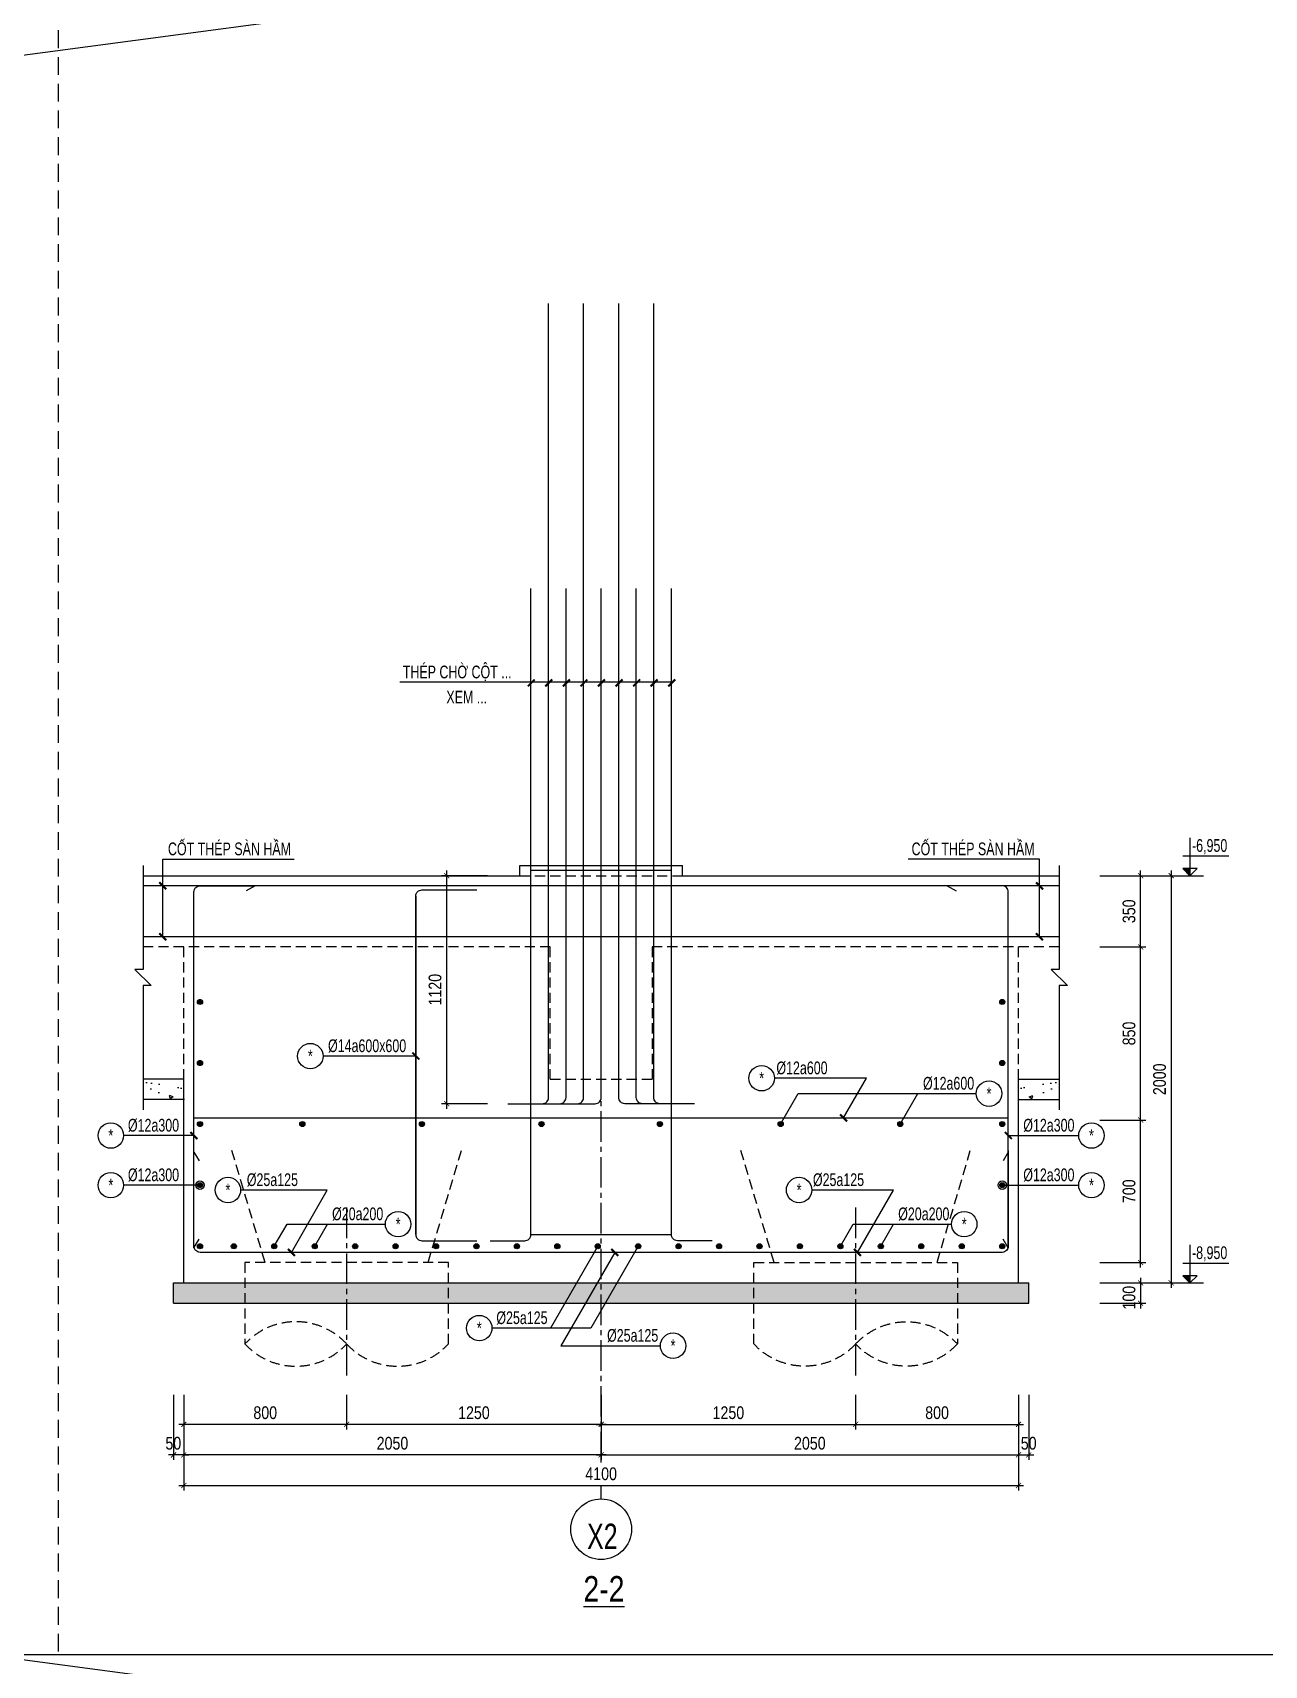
# Model space of a CAD drawing. Extents: x 71 to 2424299, y -14 to 1061502.
# Drawn here: x 1203307 to 1209357, y 486762 to 494781 of the extents above; entities that cross this region are included whole.
import ezdxf
from ezdxf.enums import TextEntityAlignment as Align

# ---------------------------------------------------------------- set-up
doc = ezdxf.new("R2010")
doc.units = 0
doc.header["$LTSCALE"] = 1000
doc.header["$MEASUREMENT"] = 0
doc.header["$PDMODE"] = 3
doc.linetypes.add('CENTER2', pattern=[1.125, 0.75, -0.125, 0.125, -0.125])
doc.linetypes.add('HIDDEN', pattern=[0.375, 0.25, -0.125])
doc.layers.get('0').update_dxf_attribs({"linetype": 'CONTINUOUS'})
doc.layers.get('Defpoints').update_dxf_attribs({"linetype": 'CONTINUOUS'})
for name, color, linetype in [('CDC.01.AXIS', 160, 'CENTER2'), ('CDC.02.DIM', 1, 'CONTINUOUS'), ('CDC.03.BORDER', 3, 'CONTINUOUS'), ('CDC.04.HIDDEN', 8, 'HIDDEN'), ('CDC.05.STEEL', 4, 'CONTINUOUS'), ('CDC.06.TEXT', 2, 'CONTINUOUS'), ('CDC.10.HATCH', 9, 'CONTINUOUS'), ('CDC.11.NOTE', 8, 'CONTINUOUS'), ('CDC.12.PILE', 7, 'CONTINUOUS'), ('CDC.14.STEELNUM', 9, 'CONTINUOUS'), ('KCS_CHI', 1, 'CONTINUOUS')]:
    doc.layers.add(name, color=color, linetype=linetype)
doc.styles.add('ARIAL', font='arial.ttf', dxfattribs={"width": 0.8})
doc.dimstyles.new('25', dxfattribs={"dimscale": 25, "dimtxt": 2.5, "dimasz": 1, "dimexe": 1, "dimexo": 0, "dimgap": 1, "dimtad": 1, "dimdec": 0, "dimdsep": 46, "dimtxsty": 'ARIAL', "dimblk": 'ARCHTICK', "dimcen": 1, "dimdle": 1, "dimclrd": 256, "dimclre": 256, "dimclrt": 2, "dimadec": 0, "dimazin": 0, "dimtfac": 0.00072, "dimtdec": 0, "dimtix": 1, "dimtmove": 2, "dimatfit": 3, "dimldrblk": 'ARCHTICK', "dimfxl": 1, "dimtolj": 1, "dimarcsym": 0})

# ---------------------------------------------------------------- blocks, each defined once
blk = doc.blocks.new('_ArchTick')
at = {"color": 0, "linetype": 'ByBlock', "const_width": 0.15}
blk.add_lwpolyline([(-0.5, -0.5), (0.5, 0.5)], dxfattribs=at)
blk = doc.blocks.new('*D1955')
at = {"layer": 'CDC.02.DIM', "lineweight": -2, "transparency": 16777216}
for p, q in [((1208549.1, 488640.5), (1208774.1, 488640.5)), ((1208749.1, 488665.5), (1208749.1, 488515.5)), ((1208549.1, 488540.5), (1208774.1, 488540.5))]:
    blk.add_line(p, q, dxfattribs=at)
at = {"layer": 'Defpoints', "color": 0, "transparency": 16777216}
for p in [(1208549.1, 488640.5), (1208549.1, 488540.5), (1208749.1, 488540.5)]:
    blk.add_point(p, dxfattribs=at)
at = {"layer": 'CDC.02.DIM', "lineweight": -2, "transparency": 16777216, "xscale": 25, "yscale": 25, "zscale": 25}
for p, rotation in [((1208749.1, 488640.5), 90), ((1208749.1, 488540.5), 270)]:
    blk.add_blockref('_ArchTick', p, dxfattribs=dict(at, rotation=rotation))
at = {"layer": 'CDC.02.DIM', "color": 2, "transparency": 16777216, "insert": (1208692.2, 488567.8), "char_height": 62.5, "attachment_point": 5, "rotation": 90, "style": 'ARIAL'}
blk.add_mtext('\\A1;100', dxfattribs=at)
blk = doc.blocks.new('*D1956')
at = {"layer": 'CDC.02.DIM', "lineweight": -2, "transparency": 16777216}
for p, q in [((1208549.1, 489440.5), (1208774.1, 489440.5)), ((1208749.1, 488715.5), (1208749.1, 489465.5)), ((1208549.1, 488740.5), (1208774.1, 488740.5))]:
    blk.add_line(p, q, dxfattribs=at)
at = {"layer": 'Defpoints', "color": 0, "transparency": 16777216}
for p in [(1208549.1, 489440.5), (1208749.1, 489440.5), (1208549.1, 488740.5)]:
    blk.add_point(p, dxfattribs=at)
at = {"layer": 'CDC.02.DIM', "lineweight": -2, "transparency": 16777216, "xscale": 25, "yscale": 25, "zscale": 25}
for p, rotation in [((1208749.1, 489440.5), 90), ((1208749.1, 488740.5), 270)]:
    blk.add_blockref('_ArchTick', p, dxfattribs=dict(at, rotation=rotation))
at = {"layer": 'CDC.02.DIM', "color": 2, "transparency": 16777216, "insert": (1208692.2, 489090.5), "char_height": 62.5, "attachment_point": 5, "rotation": 90, "style": 'ARIAL'}
blk.add_mtext('\\A1;700', dxfattribs=at)
blk = doc.blocks.new('*D1957')
at = {"layer": 'CDC.02.DIM', "lineweight": -2, "transparency": 16777216}
for p, q in [((1208549.1, 490290.5), (1208774.1, 490290.5)), ((1208749.1, 489415.5), (1208749.1, 490315.5)), ((1208549.1, 489440.5), (1208774.1, 489440.5))]:
    blk.add_line(p, q, dxfattribs=at)
at = {"layer": 'Defpoints', "color": 0, "transparency": 16777216}
for p in [(1208549.1, 490290.5), (1208749.1, 490290.5), (1208549.1, 489440.5)]:
    blk.add_point(p, dxfattribs=at)
at = {"layer": 'CDC.02.DIM', "lineweight": -2, "transparency": 16777216, "xscale": 25, "yscale": 25, "zscale": 25}
for p, rotation in [((1208749.1, 490290.5), 90), ((1208749.1, 489440.5), 270)]:
    blk.add_blockref('_ArchTick', p, dxfattribs=dict(at, rotation=rotation))
at = {"layer": 'CDC.02.DIM', "color": 2, "transparency": 16777216, "insert": (1208692.2, 489865.5), "char_height": 62.5, "attachment_point": 5, "rotation": 90, "style": 'ARIAL'}
blk.add_mtext('\\A1;850', dxfattribs=at)
blk = doc.blocks.new('*D1958')
at = {"layer": 'CDC.02.DIM', "lineweight": -2, "transparency": 16777216}
for p, q in [((1208549.1, 490640.5), (1208774.1, 490640.5)), ((1208749.1, 490265.5), (1208749.1, 490665.5)), ((1208549.1, 490290.5), (1208774.1, 490290.5))]:
    blk.add_line(p, q, dxfattribs=at)
at = {"layer": 'Defpoints', "color": 0, "transparency": 16777216}
for p in [(1208549.1, 490640.5), (1208749.1, 490640.5), (1208549.1, 490290.5)]:
    blk.add_point(p, dxfattribs=at)
at = {"layer": 'CDC.02.DIM', "lineweight": -2, "transparency": 16777216, "xscale": 25, "yscale": 25, "zscale": 25}
for p, rotation in [((1208749.1, 490640.5), 90), ((1208749.1, 490290.5), 270)]:
    blk.add_blockref('_ArchTick', p, dxfattribs=dict(at, rotation=rotation))
at = {"layer": 'CDC.02.DIM', "color": 2, "transparency": 16777216, "insert": (1208692.2, 490465.5), "char_height": 62.5, "attachment_point": 5, "rotation": 90, "style": 'ARIAL'}
blk.add_mtext('\\A1;350', dxfattribs=at)
blk = doc.blocks.new('*D1959')
at = {"layer": 'CDC.02.DIM', "lineweight": -2, "transparency": 16777216}
for p, q in [((1208549.1, 490640.5), (1208924.1, 490640.5)), ((1208899.1, 490665.5), (1208899.1, 488615.5)), ((1208549.1, 488640.5), (1208924.1, 488640.5))]:
    blk.add_line(p, q, dxfattribs=at)
at = {"layer": 'Defpoints', "color": 0, "transparency": 16777216}
for p in [(1208549.1, 490640.5), (1208549.1, 488640.5), (1208899.1, 488640.5)]:
    blk.add_point(p, dxfattribs=at)
at = {"layer": 'CDC.02.DIM', "lineweight": -2, "transparency": 16777216, "xscale": 25, "yscale": 25, "zscale": 25}
for p, rotation in [((1208899.1, 490640.5), 90), ((1208899.1, 488640.5), 270)]:
    blk.add_blockref('_ArchTick', p, dxfattribs=dict(at, rotation=rotation))
at = {"layer": 'CDC.02.DIM', "color": 2, "transparency": 16777216, "insert": (1208842.2, 489640.5), "char_height": 62.5, "attachment_point": 5, "rotation": 90, "style": 'ARIAL'}
blk.add_mtext('\\A1;2000', dxfattribs=at)
blk = doc.blocks.new('*D1930')
at = {"layer": 'CDC.02.DIM', "lineweight": -2, "transparency": 16777216}
for p, q in [((1204049.1, 488090.5), (1204049.1, 487770.7)), ((1206099.1, 488090.5), (1206099.1, 487770.7)), ((1206124.1, 487795.7), (1204024.1, 487795.7))]:
    blk.add_line(p, q, dxfattribs=at)
at = {"layer": 'Defpoints', "color": 0, "transparency": 16777216}
for p in [(1204049.1, 488090.5), (1206099.1, 488090.5), (1204049.1, 487795.7)]:
    blk.add_point(p, dxfattribs=at)
at = {"layer": 'CDC.02.DIM', "lineweight": -2, "transparency": 16777216, "xscale": 25, "yscale": 25, "zscale": 25, "rotation": 180}
blk.add_blockref('_ArchTick', (1204049.1, 487795.7), dxfattribs=at)
at = {"layer": 'CDC.02.DIM', "lineweight": -2, "transparency": 16777216, "xscale": 25, "yscale": 25, "zscale": 25}
blk.add_blockref('_ArchTick', (1206099.1, 487795.7), dxfattribs=at)
at = {"layer": 'CDC.02.DIM', "color": 2, "transparency": 16777216, "insert": (1205074.1, 487852.6), "char_height": 62.5, "attachment_point": 5, "style": 'ARIAL'}
blk.add_mtext('\\A1;2050', dxfattribs=at)
blk = doc.blocks.new('*D1931')
at = {"layer": 'CDC.02.DIM', "lineweight": -2, "transparency": 16777216}
for p, q in [((1206099.1, 488090.5), (1206099.1, 487770.7)), ((1208149.1, 488090.5), (1208149.1, 487770.7)), ((1206074.1, 487795.7), (1208174.1, 487795.7))]:
    blk.add_line(p, q, dxfattribs=at)
at = {"layer": 'Defpoints', "color": 0, "transparency": 16777216}
for p in [(1206099.1, 488090.5), (1208149.1, 488090.5), (1208149.1, 487795.7)]:
    blk.add_point(p, dxfattribs=at)
at = {"layer": 'CDC.02.DIM', "lineweight": -2, "transparency": 16777216, "xscale": 25, "yscale": 25, "zscale": 25, "rotation": 180}
blk.add_blockref('_ArchTick', (1206099.1, 487795.7), dxfattribs=at)
at = {"layer": 'CDC.02.DIM', "lineweight": -2, "transparency": 16777216, "xscale": 25, "yscale": 25, "zscale": 25}
blk.add_blockref('_ArchTick', (1208149.1, 487795.7), dxfattribs=at)
at = {"layer": 'CDC.02.DIM', "color": 2, "transparency": 16777216, "insert": (1207124.1, 487852.6), "char_height": 62.5, "attachment_point": 5, "style": 'ARIAL'}
blk.add_mtext('\\A1;2050', dxfattribs=at)
blk = doc.blocks.new('*D1932')
at = {"layer": 'CDC.02.DIM', "lineweight": -2, "transparency": 16777216}
for p, q in [((1204049.1, 488090.5), (1204049.1, 487620.7)), ((1208149.1, 488090.5), (1208149.1, 487620.7)), ((1204024.1, 487645.7), (1208174.1, 487645.7))]:
    blk.add_line(p, q, dxfattribs=at)
at = {"layer": 'Defpoints', "color": 0, "transparency": 16777216}
for p in [(1204049.1, 488090.5), (1208149.1, 488090.5), (1208149.1, 487645.7)]:
    blk.add_point(p, dxfattribs=at)
at = {"layer": 'CDC.02.DIM', "lineweight": -2, "transparency": 16777216, "xscale": 25, "yscale": 25, "zscale": 25, "rotation": 180}
blk.add_blockref('_ArchTick', (1204049.1, 487645.7), dxfattribs=at)
at = {"layer": 'CDC.02.DIM', "lineweight": -2, "transparency": 16777216, "xscale": 25, "yscale": 25, "zscale": 25}
blk.add_blockref('_ArchTick', (1208149.1, 487645.7), dxfattribs=at)
at = {"layer": 'CDC.02.DIM', "color": 2, "transparency": 16777216, "insert": (1206099.1, 487702.6), "char_height": 62.5, "attachment_point": 5, "style": 'ARIAL'}
blk.add_mtext('\\A1;4100', dxfattribs=at)
blk = doc.blocks.new('*D1933')
at = {"layer": 'CDC.02.DIM', "lineweight": -2, "transparency": 16777216}
for p, q in [((1204849.1, 488090.5), (1204849.1, 487920.7)), ((1206099.1, 488090.5), (1206099.1, 487920.7)), ((1206124.1, 487945.7), (1204824.1, 487945.7))]:
    blk.add_line(p, q, dxfattribs=at)
at = {"layer": 'Defpoints', "color": 0, "transparency": 16777216}
for p in [(1204849.1, 488090.5), (1206099.1, 488090.5), (1204849.1, 487945.7)]:
    blk.add_point(p, dxfattribs=at)
at = {"layer": 'CDC.02.DIM', "lineweight": -2, "transparency": 16777216, "xscale": 25, "yscale": 25, "zscale": 25, "rotation": 180}
blk.add_blockref('_ArchTick', (1204849.1, 487945.7), dxfattribs=at)
at = {"layer": 'CDC.02.DIM', "lineweight": -2, "transparency": 16777216, "xscale": 25, "yscale": 25, "zscale": 25}
blk.add_blockref('_ArchTick', (1206099.1, 487945.7), dxfattribs=at)
at = {"layer": 'CDC.02.DIM', "color": 2, "transparency": 16777216, "insert": (1205474.1, 488002.6), "char_height": 62.5, "attachment_point": 5, "style": 'ARIAL'}
blk.add_mtext('\\A1;1250', dxfattribs=at)
blk = doc.blocks.new('*D1934')
at = {"layer": 'CDC.02.DIM', "lineweight": -2, "transparency": 16777216}
for p, q in [((1203999.1, 488090.5), (1203999.1, 487770.7)), ((1204049.1, 488090.5), (1204049.1, 487770.7)), ((1203999.1, 487795.7), (1203974.1, 487795.7)), ((1204049.1, 487795.7), (1203999.1, 487795.7)), ((1204049.1, 487795.7), (1204074.1, 487795.7))]:
    blk.add_line(p, q, dxfattribs=at)
at = {"layer": 'Defpoints', "color": 0, "transparency": 16777216}
for p in [(1203999.1, 488090.5), (1204049.1, 488090.5), (1203999.1, 487795.7)]:
    blk.add_point(p, dxfattribs=at)
at = {"layer": 'CDC.02.DIM', "lineweight": -2, "transparency": 16777216, "xscale": 25, "yscale": 25, "zscale": 25}
blk.add_blockref('_ArchTick', (1203999.1, 487795.7), dxfattribs=at)
at = {"layer": 'CDC.02.DIM', "lineweight": -2, "transparency": 16777216, "xscale": 25, "yscale": 25, "zscale": 25, "rotation": 180}
blk.add_blockref('_ArchTick', (1204049.1, 487795.7), dxfattribs=at)
at = {"layer": 'CDC.02.DIM', "color": 2, "transparency": 16777216, "insert": (1203997.6, 487852.6), "char_height": 62.5, "attachment_point": 5, "style": 'ARIAL'}
blk.add_mtext('\\A1;50', dxfattribs=at)
blk = doc.blocks.new('*D1935')
at = {"layer": 'CDC.02.DIM', "lineweight": -2, "transparency": 16777216}
for p, q in [((1206099.1, 488090.5), (1206099.1, 487920.7)), ((1207349.1, 488090.5), (1207349.1, 487920.7)), ((1206074.1, 487945.7), (1207374.1, 487945.7))]:
    blk.add_line(p, q, dxfattribs=at)
at = {"layer": 'Defpoints', "color": 0, "transparency": 16777216}
for p in [(1206099.1, 488090.5), (1207349.1, 488090.5), (1207349.1, 487945.7)]:
    blk.add_point(p, dxfattribs=at)
at = {"layer": 'CDC.02.DIM', "lineweight": -2, "transparency": 16777216, "xscale": 25, "yscale": 25, "zscale": 25, "rotation": 180}
blk.add_blockref('_ArchTick', (1206099.1, 487945.7), dxfattribs=at)
at = {"layer": 'CDC.02.DIM', "lineweight": -2, "transparency": 16777216, "xscale": 25, "yscale": 25, "zscale": 25}
blk.add_blockref('_ArchTick', (1207349.1, 487945.7), dxfattribs=at)
at = {"layer": 'CDC.02.DIM', "color": 2, "transparency": 16777216, "insert": (1206724.1, 488002.6), "char_height": 62.5, "attachment_point": 5, "style": 'ARIAL'}
blk.add_mtext('\\A1;1250', dxfattribs=at)
blk = doc.blocks.new('*D1936')
at = {"layer": 'CDC.02.DIM', "lineweight": -2, "transparency": 16777216}
for p, q in [((1208149.1, 488090.5), (1208149.1, 487770.7)), ((1208199.1, 488090.5), (1208199.1, 487770.7)), ((1208124.1, 487795.7), (1208224.1, 487795.7))]:
    blk.add_line(p, q, dxfattribs=at)
at = {"layer": 'Defpoints', "color": 0, "transparency": 16777216}
for p in [(1208149.1, 488090.5), (1208199.1, 488090.5), (1208199.1, 487795.7)]:
    blk.add_point(p, dxfattribs=at)
at = {"layer": 'CDC.02.DIM', "lineweight": -2, "transparency": 16777216, "xscale": 25, "yscale": 25, "zscale": 25, "rotation": 180}
blk.add_blockref('_ArchTick', (1208149.1, 487795.7), dxfattribs=at)
at = {"layer": 'CDC.02.DIM', "lineweight": -2, "transparency": 16777216, "xscale": 25, "yscale": 25, "zscale": 25}
blk.add_blockref('_ArchTick', (1208199.1, 487795.7), dxfattribs=at)
at = {"layer": 'CDC.02.DIM', "color": 2, "transparency": 16777216, "insert": (1208199.1, 487852.6), "char_height": 62.5, "attachment_point": 5, "style": 'ARIAL'}
blk.add_mtext('\\A1;50', dxfattribs=at)
blk = doc.blocks.new('C1000K')
at = {"layer": 'CDC.01.AXIS', "ltscale": 0.2}
blk.add_line((0, 370.1), (0, -474.3), dxfattribs=at)
at = {"layer": 'CDC.04.HIDDEN', "ltscale": 0.2}
for p, q in [((-400, 100), (-563.4, 650)), ((400, 100), (563.4, 650))]:
    blk.add_line(p, q, dxfattribs=at)
blk.add_lwpolyline([(500, -300), (500, 100), (-500, 100), (-500, -300)], dxfattribs=at)
blk.add_lwpolyline([(500, -300, -0.436764), (0, -300, 0.436764), (-500, -300, 0.436764), (0, -300, 0.36397)], format="xyb", dxfattribs=at)
blk = doc.blocks.new('*D1699')
at = {"layer": 'CDC.02.DIM', "lineweight": -2, "transparency": 16777216}
for p, q in [((1205540.3, 490640.5), (1205315.3, 490640.5)), ((1205340.3, 489495.5), (1205340.3, 490665.5)), ((1205540.3, 489520.5), (1205315.3, 489520.5))]:
    blk.add_line(p, q, dxfattribs=at)
at = {"layer": 'Defpoints', "color": 0, "transparency": 16777216}
for p in [(1205340.3, 490640.5), (1205540.3, 490640.5), (1205540.3, 489520.5)]:
    blk.add_point(p, dxfattribs=at)
at = {"layer": 'CDC.02.DIM', "lineweight": -2, "transparency": 16777216, "xscale": 25, "yscale": 25, "zscale": 25}
for p, rotation in [((1205340.3, 490640.5), 90), ((1205340.3, 489520.5), 270)]:
    blk.add_blockref('_ArchTick', p, dxfattribs=dict(at, rotation=rotation))
at = {"layer": 'CDC.02.DIM', "color": 2, "transparency": 16777216, "insert": (1205283.4, 490080.5), "char_height": 62.5, "attachment_point": 5, "rotation": 90, "style": 'ARIAL'}
blk.add_mtext('\\A1;1120', dxfattribs=at)
blk = doc.blocks.new('*D1773')
at = {"layer": 'CDC.02.DIM', "lineweight": -2, "transparency": 16777216}
for p, q in [((1207349.1, 488090.5), (1207349.1, 487920.7)), ((1208149.1, 488090.5), (1208149.1, 487920.7)), ((1207324.1, 487945.7), (1208174.1, 487945.7))]:
    blk.add_line(p, q, dxfattribs=at)
at = {"layer": 'Defpoints', "color": 0, "transparency": 16777216}
for p in [(1207349.1, 488090.5), (1208149.1, 488090.5), (1208149.1, 487945.7)]:
    blk.add_point(p, dxfattribs=at)
at = {"layer": 'CDC.02.DIM', "lineweight": -2, "transparency": 16777216, "xscale": 25, "yscale": 25, "zscale": 25, "rotation": 180}
blk.add_blockref('_ArchTick', (1207349.1, 487945.7), dxfattribs=at)
at = {"layer": 'CDC.02.DIM', "lineweight": -2, "transparency": 16777216, "xscale": 25, "yscale": 25, "zscale": 25}
blk.add_blockref('_ArchTick', (1208149.1, 487945.7), dxfattribs=at)
at = {"layer": 'CDC.02.DIM', "color": 2, "transparency": 16777216, "insert": (1207749.1, 488002.6), "char_height": 62.5, "attachment_point": 5, "style": 'ARIAL'}
blk.add_mtext('\\A1;800', dxfattribs=at)
blk = doc.blocks.new('*D1774')
at = {"layer": 'CDC.02.DIM', "lineweight": -2, "transparency": 16777216}
for p, q in [((1204049.1, 488090.5), (1204049.1, 487920.7)), ((1204849.1, 488090.5), (1204849.1, 487920.7)), ((1204874.1, 487945.7), (1204024.1, 487945.7))]:
    blk.add_line(p, q, dxfattribs=at)
at = {"layer": 'Defpoints', "color": 0, "transparency": 16777216}
for p in [(1204049.1, 488090.5), (1204849.1, 488090.5), (1204049.1, 487945.7)]:
    blk.add_point(p, dxfattribs=at)
at = {"layer": 'CDC.02.DIM', "lineweight": -2, "transparency": 16777216, "xscale": 25, "yscale": 25, "zscale": 25, "rotation": 180}
blk.add_blockref('_ArchTick', (1204049.1, 487945.7), dxfattribs=at)
at = {"layer": 'CDC.02.DIM', "lineweight": -2, "transparency": 16777216, "xscale": 25, "yscale": 25, "zscale": 25}
blk.add_blockref('_ArchTick', (1204849.1, 487945.7), dxfattribs=at)
at = {"layer": 'CDC.02.DIM', "color": 2, "transparency": 16777216, "insert": (1204449.1, 488002.6), "char_height": 62.5, "attachment_point": 5, "style": 'ARIAL'}
blk.add_mtext('\\A1;800', dxfattribs=at)
blk = doc.blocks.new('34')
at = {"color": 4, "elevation": 0}
blk.add_lwpolyline([(1087304.3, 521742.8), (1107165, 521742.8), (1107165, 536023), (1087304.3, 536023)], close=True, dxfattribs=at)

msp = doc.modelspace()

# ---------------------------------------------------------------- hatches: boundary and pattern name
at = {"layer": 'CDC.10.HATCH'}
h = msp.add_hatch(dxfattribs=at)
h.set_pattern_fill('AR-CONC', color=256, scale=25, style=0)
h.set_pattern_definition([(130, (2365572.55, -21115.67), (-179.315046, -15.688034), [18.75, -206.25]), (185, (2365572.55, -21115.67), (34.687833, 188.048033), [15, -165]), (79.5486, (2365557.61, -21116.98), (-144.627345, 172.359886), [15.935047, -175.285528]), (133.8158, (2365572.55, -21065.67), (-266.810262, -41.379754), [28.125, -309.375]), (83.3644, (2365550.32, -21069.12), (-233.665676, 243.52947), [23.90257, -262.92825]), (188.8158, (2365572.55, -21065.67), (-233.665486, 243.52965), [22.5, -247.5]), (159, (2365547.55, -21078.17), (-149.226763, -100.654723), [18.75, -206.25]), (214, (2365547.55, -21078.17), (-60.828833, 181.28751), [15, -165]), (108.5486, (2365535.12, -21086.56), (-210.055657, 80.632624), [15.935047, -175.285528]), (142.5, (2365572.55, -21115.67), (-3.0399638, 83.2234635), [0, -163, 0, -167.5, 0, -165.625]), (172.5, (2365572.55, -21115.67), (-65.7673844, 98.602928), [0, -95.5, 0, -159.25, 0, -63.125]), (212.5, (2365628.3, -21115.67), (-133.455609, -5.638718), [0, -62.5, 0, -195, 0, -258.75]), (222.5, (2365653.3, -21115.67), (-145.796542, 25.026246), [0, -81.25, 0, -129.5, 0, -183.75])])
h.paths.add_polyline_path([(1203849.08, 489640.53), (1204049.08, 489640.53), (1204049.08, 489540.53), (1203849.08, 489540.53)])
h = msp.add_hatch(dxfattribs=at)
h.set_pattern_fill('AR-CONC', color=256, scale=25, style=0)
h.set_pattern_definition([(50, (46625.61, -21115.67), (179.315046, -15.688034), [18.75, -206.25]), (355, (46625.61, -21115.67), (-34.687833, 188.048033), [15, -165]), (100.4514, (46640.56, -21116.98), (144.627345, 172.359886), [15.935047, -175.285528]), (46.1842, (46625.61, -21065.67), (266.810262, -41.379754), [28.125, -309.375]), (96.6356, (46647.85, -21069.12), (233.665676, 243.52947), [23.90257, -262.92825]), (351.1842, (46625.61, -21065.67), (233.665486, 243.52965), [22.5, -247.5]), (21, (46650.61, -21078.17), (149.226763, -100.654723), [18.75, -206.25]), (326, (46650.61, -21078.17), (60.828833, 181.28751), [15, -165]), (71.4514, (46663.05, -21086.56), (210.055657, 80.632624), [15.935047, -175.285528]), (37.5, (46625.614, -21115.67), (3.0399638, 83.2234635), [0, -163, 0, -167.5, 0, -165.625]), (7.5, (46625.61, -21115.67), (65.7673844, 98.602928), [0, -95.5, 0, -159.25, 0, -63.125]), (327.5, (46569.864, -21115.67), (133.455609, -5.638718), [0, -62.5, 0, -195, 0, -258.75]), (317.5, (46544.86, -21115.67), (145.796542, 25.026246), [0, -81.25, 0, -129.5, 0, -183.75])])
h.paths.add_polyline_path([(1208349.08, 489640.53), (1208149.08, 489640.53), (1208149.08, 489540.53), (1208349.08, 489540.53)])
h = msp.add_hatch(dxfattribs=at)
h.set_pattern_fill('AR-CONC', color=256, scale=25, style=0)
h.set_pattern_definition([(50, (93638.86, -7597.48), (179.315046, -15.688034), [18.75, -206.25]), (355, (93638.86, -7597.48), (-34.687833, 188.048033), [15, -165]), (100.4514, (93653.8, -7598.8), (144.627345, 172.359886), [15.935047, -175.285528]), (46.1842, (93638.86, -7547.48), (266.810262, -41.379754), [28.125, -309.375]), (96.6356, (93661.1, -7550.93), (233.665676, 243.52947), [23.90257, -262.92825]), (351.1842, (93638.86, -7547.48), (233.665486, 243.52965), [22.5, -247.5]), (21, (93663.86, -7559.98), (149.226763, -100.654723), [18.75, -206.25]), (326, (93663.86, -7559.98), (60.828833, 181.28751), [15, -165]), (71.4514, (93676.3, -7568.37), (210.055657, 80.632624), [15.935047, -175.285528]), (37.5, (93638.86, -7597.485), (3.0399638, 83.2234635), [0, -163, 0, -167.5, 0, -165.625]), (7.5, (93638.86, -7597.485), (65.7673844, 98.602928), [0, -95.5, 0, -159.25, 0, -63.125]), (327.5, (93583.11, -7597.485), (133.455609, -5.638718), [0, -62.5, 0, -195, 0, -258.75]), (317.5, (93558.11, -7597.48), (145.796542, 25.026246), [0, -81.25, 0, -129.5, 0, -183.75])])
h.paths.add_polyline_path([(1204349.08, 488640.53), (1203999.08, 488640.53), (1203999.08, 488540.53), (1204349.08, 488540.53)])
h.paths.add_polyline_path([(1204849.08, 488640.53), (1204349.08, 488640.53), (1204349.08, 488540.53), (1204849.08, 488540.53)])
h.paths.add_polyline_path([(1205349.08, 488640.53), (1204849.08, 488640.53), (1204849.08, 488540.53), (1205349.08, 488540.53)])
h.paths.add_polyline_path([(1205978.54, 488640.53), (1205349.08, 488640.53), (1205349.08, 488540.53), (1205920.81, 488540.53)])
h.paths.add_polyline_path([(1206079.19, 488640.53), (1205978.54, 488640.53), (1205920.81, 488540.53), (1206021.46, 488540.53)])
h.paths.add_polyline_path([(1206177.17, 488640.53), (1206079.19, 488640.53), (1206021.46, 488540.53), (1206119.43, 488540.53)])
h.paths.add_polyline_path([(1206849.08, 488640.53), (1206177.17, 488640.53), (1206119.43, 488540.53), (1206849.08, 488540.53)])
h.paths.add_polyline_path([(1207349.08, 488640.53), (1206849.08, 488640.53), (1206849.08, 488540.53), (1207349.08, 488540.53)])
h.paths.add_polyline_path([(1207849.08, 488640.53), (1207349.08, 488640.53), (1207349.08, 488540.53), (1207849.08, 488540.53)])
h.paths.add_polyline_path([(1208199.08, 488640.53), (1207849.08, 488640.53), (1207849.08, 488540.53), (1208199.08, 488540.53)])
at = {"layer": 'CDC.11.NOTE'}
for points in [[(1208991.25, 490675.53), (1208956.25, 490675.53), (1208991.25, 490640.53)], [(1208991.25, 488675.53), (1208956.25, 488675.53), (1208991.25, 488640.53)]]:
    msp.add_hatch(color=256, dxfattribs=at).paths.add_polyline_path(points)

# ---------------------------------------------------------------- linework, layer by layer
at = {"layer": 'CDC.01.AXIS', "ltscale": 0.2}
msp.add_line((1206099.08, 487758.49), (1206099.08, 491294.92), dxfattribs=at)
at = {"layer": 'CDC.03.BORDER'}
for p, q in [((1205699.08, 490690.53), (1206499.08, 490690.53)), ((1205699.08, 490640.53), (1205699.08, 490690.53)), ((1206499.08, 490640.53), (1206499.08, 490690.53)), ((1203849.08, 490640.53), (1205699.08, 490640.53)), ((1206499.08, 490640.53), (1208349.08, 490640.53)), ((1204049.08, 489640.53), (1203849.08, 489640.53)), ((1204049.08, 488640.53), (1204049.08, 489640.53)), ((1208149.08, 488640.53), (1208149.08, 489640.53)), ((1208149.08, 489640.53), (1208349.08, 489640.53))]:
    msp.add_line(p, q, dxfattribs=at)
at = {"layer": 'CDC.04.HIDDEN', "ltscale": 0.35}
msp.add_line((1203431.87, 501092.5), (1203431.87, 486817.5), dxfattribs=at)
at = {"layer": 'CDC.04.HIDDEN', "ltscale": 0.2}
for p, q in [((1205699.08, 490640.53), (1206499.08, 490640.53)), ((1205849.08, 490290.53), (1203849.08, 490290.53)), ((1204049.08, 489640.53), (1204049.08, 490290.53)), ((1205849.08, 489640.53), (1205849.08, 490290.53)), ((1208349.08, 490290.53), (1206349.08, 490290.53)), ((1206349.08, 490290.53), (1206349.08, 489640.53)), ((1208149.08, 489640.53), (1208149.08, 490290.53)), ((1205849.08, 489640.53), (1206349.08, 489640.53))]:
    msp.add_line(p, q, dxfattribs=at)
at = {"layer": 'CDC.05.STEEL', "ltscale": 0.3}
for p, q in [((1206444.08, 490665.53), (1205754.08, 490665.53)), ((1208349.08, 490590.53), (1203849.08, 490590.53)), ((1204399.08, 490590.53), (1204355.78, 490565.53)), ((1207799.08, 490590.53), (1207842.38, 490565.53)), ((1208349.08, 490340.53), (1203849.08, 490340.53)), ((1204099.08, 489450.54), (1208099.08, 489450.54)), ((1204099.08, 489282.53), (1204124.08, 489239.23)), ((1208099.08, 489282.53), (1208074.08, 489239.23)), ((1204099.08, 488812.53), (1204124.08, 488855.83)), ((1205754.08, 488877.53), (1206444.08, 488877.53)), ((1208099.08, 488812.53), (1208074.08, 488855.83))]:
    msp.add_line(p, q, dxfattribs=at)
for points in [[(1205640.33, 489520.53), (1205810.33, 489520.53, 0.4142136), (1205840.33, 489550.53), (1205840.33, 493450.53)], [(1205812.83, 489520.53), (1205982.83, 489520.53, 0.4142136), (1206012.83, 489550.53), (1206012.83, 493450.53)], [(1206385.33, 489520.53), (1206215.33, 489520.53, -0.4142136), (1206185.33, 489550.53), (1206185.33, 493450.53)], [(1206557.83, 489520.53), (1206387.83, 489520.53, -0.4142136), (1206357.83, 489550.53), (1206357.83, 493450.53)], [(1205554.08, 488847.53), (1205724.08, 488847.53, 0.4142136), (1205754.08, 488877.53), (1205754.08, 492050.53)], [(1205726.58, 489520.53), (1205896.58, 489520.53, 0.4142136), (1205926.58, 489550.53), (1205926.58, 492050.53)], [(1205899.08, 489520.53), (1206069.08, 489520.53, 0.4142136), (1206099.08, 489550.53), (1206099.08, 492050.53)], [(1206471.58, 489520.53), (1206301.58, 489520.53, -0.4142136), (1206271.58, 489550.53), (1206271.58, 492050.53)], [(1206644.08, 488847.53), (1206474.08, 488847.53, -0.4142136), (1206444.08, 488877.53), (1206444.08, 492050.53)], [(1204099.08, 488812.53), (1204099.08, 490560.53, -0.4142136), (1204129.08, 490590.53), (1204399.08, 490590.53)], [(1205188.97, 488877.53), (1205188.97, 490540.53, -0.4142136), (1205218.97, 490570.53), (1205488.97, 490570.53)], [(1205188.97, 490540.53), (1205188.97, 488877.53, 0.4142136), (1205218.97, 488847.53), (1205488.97, 488847.53)], [(1208099.08, 488812.53), (1208099.08, 490560.53, 0.4142136), (1208069.08, 490590.53), (1207799.08, 490590.53)], [(1208099.08, 489290.53), (1208099.08, 488820.53, -0.4142136), (1208069.08, 488790.53), (1204129.08, 488790.53, -0.4142136), (1204099.08, 488820.53), (1204099.08, 489290.53)]]:
    msp.add_lwpolyline(points, format="xyb", dxfattribs=at)
at = {"layer": 'CDC.05.STEEL', "const_width": 12.3}
for points in [[(1204128.68, 490026.69, 1), (1204128.68, 490014.38, 1)], [(1208069.49, 490026.69, -1), (1208069.49, 490014.38, -1)], [(1204128.68, 489726.69, 1), (1204128.68, 489714.38, 1)], [(1208069.49, 489726.69, -1), (1208069.49, 489714.38, -1)], [(1204128.68, 489426.69, 1), (1204128.68, 489414.38, 1)], [(1204631.39, 489426.69, 1), (1204631.39, 489414.38, 1)], [(1205218.76, 489426.69, 1), (1205218.76, 489414.38, 1)], [(1205806.13, 489426.69, 1), (1205806.13, 489414.38, 1)], [(1206388.08, 489426.69, 1), (1206388.08, 489414.38, 1)], [(1206980.86, 489426.69, 1), (1206980.86, 489414.38, 1)], [(1207568.23, 489426.69, 1), (1207568.23, 489414.38, 1)], [(1208069.49, 489426.69, -1), (1208069.49, 489414.38, -1)], [(1204128.68, 489126.69, 1), (1204128.68, 489114.38, 1)], [(1208069.49, 489126.69, -1), (1208069.49, 489114.38, -1)], [(1204128.68, 488826.69, 1), (1204128.68, 488814.38, 1)], [(1204294.88, 488826.69, 1), (1204294.88, 488814.38, 1)], [(1204493.5, 488826.69, 1), (1204493.5, 488814.38, 1)], [(1204692.12, 488826.69, 1), (1204692.12, 488814.38, 1)], [(1204890.75, 488826.69, 1), (1204890.75, 488814.38, 1)], [(1205089.37, 488826.69, 1), (1205089.37, 488814.38, 1)], [(1205287.99, 488826.69, 1), (1205287.99, 488814.38, 1)], [(1205486.61, 488826.69, 1), (1205486.61, 488814.38, 1)], [(1205685.23, 488826.69, 1), (1205685.23, 488814.38, 1)], [(1205883.85, 488826.69, 1), (1205883.85, 488814.38, 1)], [(1206082.47, 488826.69, 1), (1206082.47, 488814.38, 1)], [(1206281.09, 488826.69, 1), (1206281.09, 488814.38, 1)], [(1206479.71, 488826.69, 1), (1206479.71, 488814.38, 1)], [(1206678.33, 488826.69, 1), (1206678.33, 488814.38, 1)], [(1206876.95, 488826.69, 1), (1206876.95, 488814.38, 1)], [(1207075.57, 488826.69, 1), (1207075.57, 488814.38, 1)], [(1207274.19, 488826.69, 1), (1207274.19, 488814.38, 1)], [(1207472.81, 488826.69, 1), (1207472.81, 488814.38, 1)], [(1207671.43, 488826.69, 1), (1207671.43, 488814.38, 1)], [(1207870.06, 488826.69, 1), (1207870.06, 488814.38, 1)], [(1208069.49, 488826.69, -1), (1208069.49, 488814.38, -1)]]:
    msp.add_lwpolyline(points, format="xyb", close=True, dxfattribs=at)
at = {"layer": 'CDC.05.STEEL'}
for centre in [(1204128.68, 490020.54), (1208069.49, 490020.54), (1204128.68, 489720.54), (1208069.49, 489720.54), (1204128.68, 489420.54), (1204631.39, 489420.54), (1205218.76, 489420.54), (1205806.13, 489420.54), (1206388.08, 489420.54), (1206980.86, 489420.54), (1207568.23, 489420.54), (1208069.49, 489420.54), (1204128.68, 489120.54), (1208069.49, 489120.54), (1204128.68, 488820.54), (1204294.88, 488820.54), (1204493.5, 488820.54), (1204692.12, 488820.54), (1204890.75, 488820.54), (1205089.37, 488820.54), (1205287.99, 488820.54), (1205486.61, 488820.54), (1205685.23, 488820.54), (1205883.85, 488820.54), (1206082.47, 488820.54), (1206281.09, 488820.54), (1206479.71, 488820.54), (1206678.33, 488820.54), (1206876.95, 488820.54), (1207075.57, 488820.54), (1207274.19, 488820.54), (1207472.81, 488820.54), (1207671.43, 488820.54), (1207870.06, 488820.54), (1208069.49, 488820.54)]:
    msp.add_circle(centre, 12.53, dxfattribs=at)
at = {"layer": 'CDC.11.NOTE'}
for p, q in [((1208991.25, 490826.83), (1208991.25, 490640.53)), ((1208956.44, 490738.02), (1209181.51, 490738.02)), ((1208924.08, 490640.53), (1209058.41, 490640.53)), ((1205188.97, 489754.51), (1204733.15, 489754.51)), ((1204049.08, 489540.53), (1203849.08, 489540.53)), ((1208149.08, 489540.53), (1208349.08, 489540.53)), ((1204098.68, 489364.17), (1203753.17, 489364.17)), ((1208099.49, 489364.17), (1208444.99, 489364.17)), ((1204128.68, 489120.54), (1203753.17, 489120.54)), ((1208069.49, 489120.54), (1208444.99, 489120.54)), ((1208991.25, 488826.83), (1208991.25, 488640.53)), ((1208956.44, 488738.02), (1209181.51, 488738.02)), ((1203999.08, 488540.53), (1203999.08, 488640.53)), ((1203999.08, 488640.53), (1208199.08, 488640.53)), ((1208199.08, 488540.53), (1208199.08, 488640.53)), ((1208924.08, 488640.53), (1209058.41, 488640.53)), ((1203999.08, 488540.53), (1208199.08, 488540.53)), ((1206099.08, 487579.78), (1206099.08, 487645.7))]:
    msp.add_line(p, q, dxfattribs=at)
for points in [[(1203849.08, 490690.53), (1203849.08, 490180.53), (1203809.08, 490180.53), (1203889.08, 490100.53), (1203849.08, 490100.53), (1203849.08, 489490.53)], [(1203945.94, 490340.53), (1203945.94, 490721.42), (1204590.8, 490721.42)], [(1208252.23, 490340.53), (1208252.23, 490721.42), (1207607.37, 490721.42)], [(1208349.08, 490690.53), (1208349.08, 490180.53), (1208309.08, 490180.53), (1208389.08, 490100.53), (1208349.08, 490100.53), (1208349.08, 489490.53)], [(1208956.25, 490675.53), (1208991.25, 490640.53), (1209026.25, 490675.53), (1208956.25, 490675.53)], [(1207290.1, 489450.54), (1207402.74, 489645.64), (1206950.01, 489645.64)], [(1206980.86, 489420.54), (1207067.25, 489570.16), (1207941.8, 489570.16)], [(1207568.23, 489420.54), (1207654.61, 489570.16), (1207941.8, 489570.16)], [(1204577.33, 488790.54), (1204754.06, 489096.64), (1204328.26, 489096.64)], [(1207358.02, 488790.54), (1207534.75, 489096.64), (1207133.92, 489096.64)], [(1204493.5, 488820.54), (1204556.03, 488928.83), (1205039.32, 488928.83)], [(1204692.12, 488820.54), (1204754.65, 488928.83), (1205039.32, 488928.83)], [(1207274.19, 488820.54), (1207336.72, 488928.83), (1207820.01, 488928.83)], [(1207472.81, 488820.54), (1207535.34, 488928.83), (1207820.01, 488928.83)], [(1206082.47, 488820.54), (1205850.41, 488418.59), (1205562.91, 488418.59)], [(1206281.09, 488820.54), (1206049.03, 488418.59), (1205562.91, 488418.59)], [(1206165.8, 488790.54), (1205901.02, 488331.93), (1206390.02, 488331.93)], [(1208956.25, 488675.53), (1208991.25, 488640.53), (1209026.25, 488675.53), (1208956.25, 488675.53)]]:
    msp.add_lwpolyline(points, dxfattribs=at)
at = {"layer": 'CDC.11.NOTE', "const_width": 10}
for points in [[(1203928.77, 490607.7), (1203963.1, 490573.37)], [(1208235.07, 490607.7), (1208269.39, 490573.37)], [(1203928.77, 490357.7), (1203963.1, 490323.37)], [(1208235.07, 490357.7), (1208269.39, 490323.37)], [(1205171.81, 489771.67), (1205206.13, 489737.35)], [(1207272.93, 489467.7), (1207307.26, 489433.37)], [(1204081.51, 489381.33), (1204115.84, 489347.01)], [(1208082.33, 489381.33), (1208116.65, 489347.01)], [(1204560.17, 488807.7), (1204594.49, 488773.37)], [(1206148.64, 488807.7), (1206182.96, 488773.37)], [(1207340.86, 488807.7), (1207375.18, 488773.37)]]:
    msp.add_lwpolyline(points, dxfattribs=at)
at = {"layer": 'CDC.11.NOTE'}
for centre, radius in [((1204128.68, 489120.54), 20.61), ((1208069.49, 489120.54), 20.61), ((1206099.08, 487430.64), 149.14)]:
    msp.add_circle(centre, radius, dxfattribs=at)
at = {"layer": 'CDC.14.STEELNUM'}
for centre in [(1204670.65, 489754.51), (1206887.51, 489645.64), (1208004.3, 489570.16), (1203690.67, 489364.17), (1208507.49, 489364.17), (1203690.67, 489120.54), (1204265.76, 489096.64), (1207071.42, 489096.64), (1208507.49, 489120.54), (1205101.82, 488928.83), (1207882.51, 488928.83), (1205500.41, 488418.59), (1206452.52, 488331.93)]:
    msp.add_circle(centre, 62.5, dxfattribs=at)
at = {"layer": 'Defpoints', "color": 1}
for p, q in [((1082950, 502800), (1264360, 478660)), ((1264360, 502800), (1082950, 478660))]:
    msp.add_line(p, q, dxfattribs=at)
at = {"layer": 'KCS_CHI'}
msp.add_line((1206444.08, 491590.18), (1205110.24, 491590.18), dxfattribs=at)
at = {"layer": 'KCS_CHI', "const_width": 10}
for points in [[(1205772.95, 491604.4), (1205738.62, 491570.07)], [(1205859.2, 491604.4), (1205824.87, 491570.07)], [(1205945.45, 491604.4), (1205911.12, 491570.07)], [(1206031.7, 491604.4), (1205997.37, 491570.07)], [(1206117.95, 491604.4), (1206083.62, 491570.07)], [(1206204.2, 491604.4), (1206169.87, 491570.07)], [(1206290.45, 491604.4), (1206256.12, 491570.07)], [(1206376.7, 491604.4), (1206342.37, 491570.07)], [(1206462.95, 491604.4), (1206428.62, 491570.07)]]:
    msp.add_lwpolyline(points, dxfattribs=at)

# ---------------------------------------------------------------- block references
at = {"layer": 'CDC.03.BORDER'}
msp.add_blockref('34', (110316.09, -34927.16), dxfattribs=at)
at = {"layer": 'CDC.12.PILE'}
msp.add_blockref('C1000K', (1204849.08, 488640.53), dxfattribs=at)
at = {"layer": 'CDC.12.PILE', "xscale": -1}
msp.add_blockref('C1000K', (1207349.08, 488640.53), dxfattribs=at)

# ---------------------------------------------------------------- texts
at = {"layer": 'CDC.06.TEXT', "style": 'ARIAL'}
for s, height, width, p in [('THÉP CHỜ CỘT ...', 62.5, 0.7, (1205392.09, 491640.95, 0)), ('XEM ...', 62.5, 0.7, (1205438.97, 491517.44)), ('CỐT THÉP SÀN HẦM', 62.5, 0.7, (1204273.55, 490772.2)), ('CỐT THÉP SÀN HẦM', 62.5, 0.7, (1207926.2, 490772.2)), ('-6,950', 62.5, 0.7, (1209088.07, 490788.79)), ('%%C14a600x600', 62.5, 0.7, (1204949.61, 489805.28)), ('%%C12a600', 62.5, 0.7, (1207085.59, 489696.41)), ('%%C12a600', 62.5, 0.7, (1207805.69, 489620.93)), ('%%C12a300', 62.5, 0.7, (1203900.34, 489414.94)), ('%%C12a300', 62.5, 0.7, (1208298.28, 489414.94)), ('%%C12a300', 62.5, 0.7, (1203900.34, 489171.31)), ('%%C25a125', 62.5, 0.7, (1204484.28, 489147.41)), ('%%C25a125', 62.5, 0.7, (1207264.97, 489147.41)), ('%%C12a300', 62.5, 0.7, (1208298.28, 489171.31)), ('%%C20a200', 62.5, 0.7, (1204903.21, 488979.6)), ('%%C20a200', 62.5, 0.7, (1207683.9, 488979.6)), ('-8,950', 62.5, 0.7, (1209088.07, 488788.79)), ('%%C25a125', 62.5, 0.7, (1205710.07, 488469.36)), ('%%C25a125', 62.5, 0.7, (1206253.91, 488382.7)), ('%%U2-2', 125, 0.8, (1206112.99, 487137.86))]:
    msp.add_text(s, height=height, dxfattribs=dict(at, width=width)).set_placement(p, align=Align.MIDDLE_CENTER)
at = {"layer": 'CDC.06.TEXT', "insert": (1206105, 487332.97), "char_height": 125, "width": 116.16, "attachment_point": 8, "line_spacing_factor": 0.938532}
msp.add_mtext('{\\fArial|b0|i0|c0|p34;\\W0.7;X2}', dxfattribs=at)
at = {"layer": 'CDC.14.STEELNUM', "style": 'ARIAL', "width": 0.7}
for p in [(1204670.65, 489754.51), (1206887.51, 489645.64), (1208004.3, 489570.16), (1203690.64, 489364.17), (1208507.46, 489364.17), (1203690.64, 489120.54), (1204265.76, 489096.64), (1207071.42, 489096.64), (1208507.46, 489120.54), (1205101.82, 488928.83), (1207882.51, 488928.83), (1205500.41, 488418.59), (1206452.52, 488331.93)]:
    msp.add_text('*', height=62.5, dxfattribs=at).set_placement(p, align=Align.MIDDLE_CENTER)

# ---------------------------------------------------------------- dimensions: what is measured, and where the dimension line sits
at = {"layer": 'CDC.02.DIM'}
for base, p1, p2, angle, picture, middle in [((1205340.33, 490640.53), (1205540.33, 489520.53), (1205540.33, 490640.53), 90, '*D1699', (1205283.42, 490080.53)), ((1208749.08, 490640.53), (1208549.08, 490290.53), (1208549.08, 490640.53), 90, '*D1958', (1208692.15, 490465.53)), ((1208899.08, 488640.53), (1208549.08, 490640.53), (1208549.08, 488640.53), 90, '*D1959', (1208842.17, 489640.53)), ((1208749.08, 490290.53), (1208549.08, 489440.54), (1208549.08, 490290.53), 90, '*D1957', (1208692.17, 489865.53)), ((1208749.08, 489440.54), (1208549.08, 488740.53), (1208549.08, 489440.54), 90, '*D1956', (1208692.17, 489090.53)), ((1207349.08, 487945.7), (1206099.08, 488090.53), (1207349.08, 488090.53), 180, '*D1935', (1206724.08, 488002.61)), ((1208149.08, 487945.7), (1207349.08, 488090.53), (1208149.08, 488090.53), 180, '*D1773', (1207749.08, 488002.61))]:
    dim = msp.add_linear_dim(base=base, p1=p1, p2=p2, angle=angle, dimstyle='25', dxfattribs=at)
    dim.commit()
    dim.dimension.update_dxf_attribs({"geometry": picture, "text_midpoint": middle})
dim = msp.add_linear_dim(base=(1208749.08, 488540.53), p1=(1208549.08, 488640.53), p2=(1208549.08, 488540.53), angle=90, dimstyle='25', dxfattribs=at)
dim.commit()
dim.dimension.update_dxf_attribs({"geometry": '*D1955', "text_midpoint": (1208692.17, 488567.83), "dimtype": 160})
for base, p1, p2, picture, middle in [((1203999.08, 487795.7), (1204049.08, 488090.53), (1203999.08, 488090.53), '*D1934', (1203997.64, 487852.61)), ((1208199.08, 487795.7), (1208149.08, 488090.53), (1208199.08, 488090.53), '*D1936', (1208199.08, 487852.61))]:
    dim = msp.add_linear_dim(base=base, p1=p1, p2=p2, dimstyle='25', dxfattribs=at)
    dim.commit()
    dim.dimension.update_dxf_attribs({"geometry": picture, "text_midpoint": middle, "dimtype": 160})
for base, p1, p2, picture, middle in [((1204049.08, 487795.7), (1206099.08, 488090.53), (1204049.08, 488090.53), '*D1930', (1205074.08, 487852.61)), ((1208149.08, 487645.7), (1204049.08, 488090.53), (1208149.08, 488090.53), '*D1932', (1206099.08, 487702.61)), ((1204049.08, 487945.7), (1204849.08, 488090.53), (1204049.08, 488090.53), '*D1774', (1204449.08, 488002.61)), ((1204849.08, 487945.7), (1206099.08, 488090.53), (1204849.08, 488090.53), '*D1933', (1205474.08, 488002.61)), ((1208149.08, 487795.7), (1206099.08, 488090.53), (1208149.08, 488090.53), '*D1931', (1207124.08, 487852.61))]:
    dim = msp.add_linear_dim(base=base, p1=p1, p2=p2, dimstyle='25', dxfattribs=at)
    dim.commit()
    dim.dimension.update_dxf_attribs({"geometry": picture, "text_midpoint": middle})

doc.saveas('drawing.dxf')
